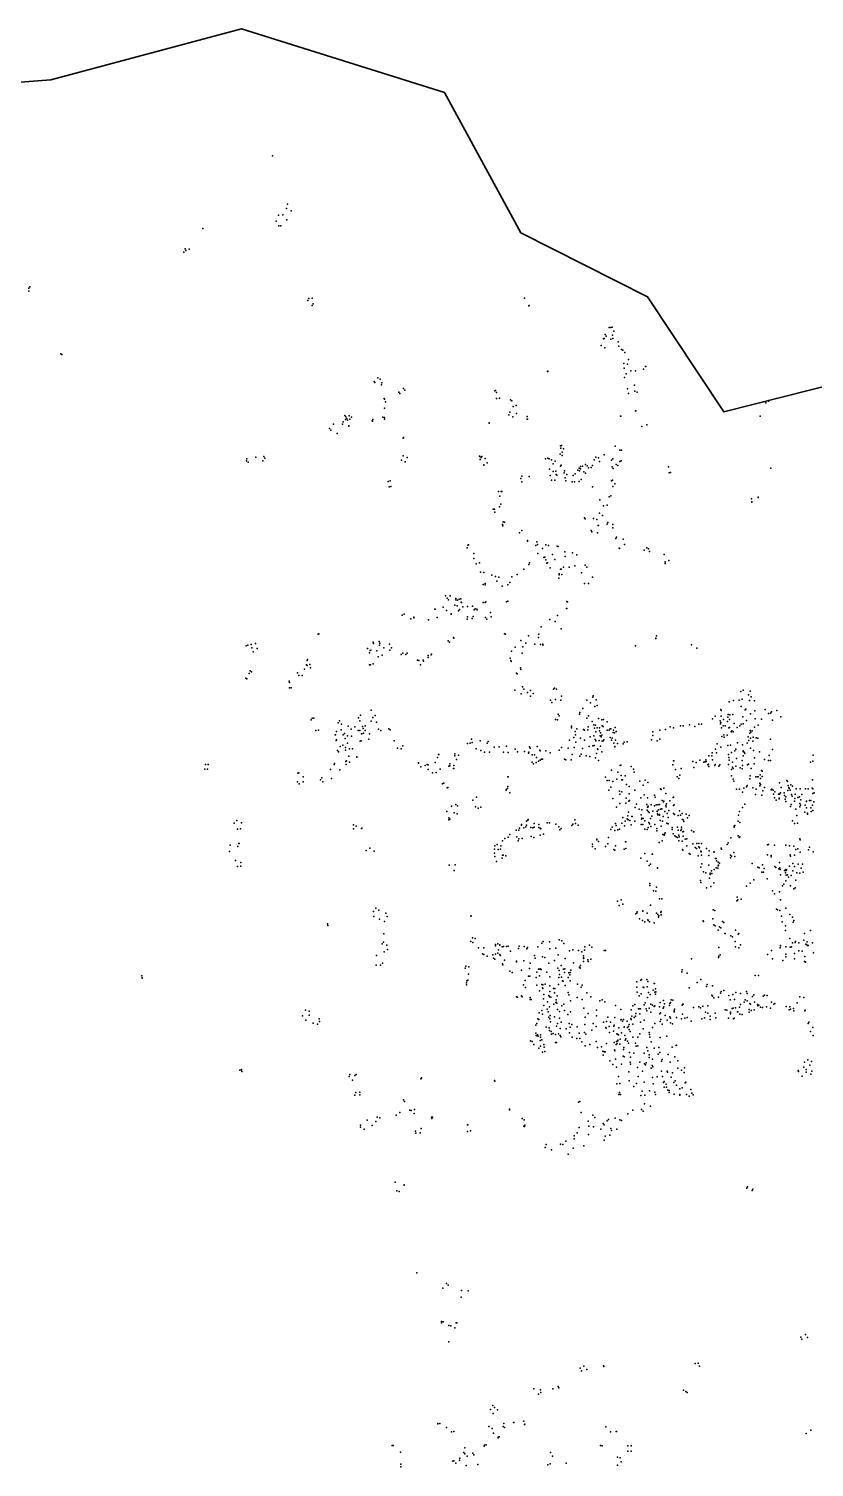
# Model space of a CAD drawing. Header units: millimetres. Extents: x -60275265 to 22802890, y -38578442 to 24337084.
# Drawn here: x 2039122 to 9885122, y 9978696 to 24337084 of the extents above; entities that cross this region are included whole.
import ezdxf

# ---------------------------------------------------------------- set-up
doc = ezdxf.new("R2010")
doc.units = ezdxf.units.MM
doc.header["$MEASUREMENT"] = 0
doc.layers.add('Outline', color=7, linetype='Continuous', true_color=0x000000)
doc.layers.add('particles', color=7, linetype='Continuous', true_color=0x000000)

msp = doc.modelspace()

# ---------------------------------------------------------------- linework, layer by layer
at = {"layer": 'Outline', "color": 3, "lineweight": 35, "true_color": 0x00ff00}
msp.add_lwpolyline([(612748, 23700101), (2261319, 23827441), (4163298, 24337084), (6191983, 23700101), (6952806, 22298647), (8220845, 21661442), (8981724, 20514820), (11010412, 21024520), (12405159, 19877851), (13419624, 18986025), (15194898, 18094026), (16462717, 16947413), (17096937, 15291091), (16969997, 14144198), (16969997, 12997517), (17730817, 12360371), (17730817, 10959081), (17730817, 9939740)], dxfattribs=at)
at = {"layer": 'particles', "color": 93, "true_color": 0x67d435}
for p in [(4474622, 23069696), (4622622, 22587696), (4509622, 22417696), (4534622, 22477696), (4575622, 22478696), (4612622, 22541696), (4616622, 22428696), (4660622, 22520696), (4660622, 22520696), (3778622, 22344696), (3778622, 22343696), (3778622, 22343696), (4537622, 22370696), (4556622, 22368696), (3601622, 22139696), (3606622, 22124696), (3640622, 22136696), (3589622, 22108696), (2040622, 21748696), (2041622, 21717696), (2048622, 21762696), (4826622, 21624696), (4837622, 21645696), (4869622, 21575696), (4870622, 21648696), (4881622, 21590696), (6989622, 21648696), (6990622, 21648696), (7035622, 21572696), (7037622, 21575696), (7796622, 21285696), (7806622, 21267696), (7835622, 21353696), (7852622, 21356696), (7865622, 21358696), (7868622, 21278696), (7883622, 21319696), (7757622, 21176696), (7781622, 21243696), (7786622, 21245696), (7794622, 21153696), (7854622, 21237696), (7873622, 21245696), (7926622, 21210696), (7932622, 21168696), (7960622, 21136696), (7973622, 21128696), (2358622, 21091696), (2358622, 21091696), (2370622, 21086696), (7982622, 20994696), (7991622, 21104696), (8018622, 20987696), (8028622, 21035696), (8200622, 20964696), (8203622, 20964696), (5525622, 20851696), (5550622, 20838696), (7220622, 20914696), (7223622, 20917696), (7223622, 20916696), (7986622, 20950696), (7989622, 20854696), (8007622, 20893696), (8052622, 20921696), (8099622, 20921696), (8179622, 20938696), (5489622, 20814696), (5497622, 20806696), (5561622, 20782696), (5564622, 20802696), (5735622, 20708696), (5745622, 20695696), (5783622, 20745696), (5795622, 20729696), (6694622, 20723696), (6699622, 20726696), (6711622, 20706696), (8019622, 20742696), (8029622, 20697696), (8088622, 20780696), (8091622, 20719696), (8117622, 20710696), (5589622, 20647696), (5591622, 20550696), (5593622, 20638696), (5601622, 20612696), (6709622, 20647696), (6741622, 20649696), (6850622, 20631696), (6863622, 20623696), (6876622, 20565696), (6906622, 20576696), (9402622, 20603696), (9427622, 20620696), (5171622, 20391696), (5178622, 20412696), (5196622, 20477696), (5201622, 20437696), (5207622, 20464696), (5216622, 20446696), (5222622, 20430696), (5239622, 20472696), (5245622, 20439696), (5262622, 20459696), (5470622, 20423696), (5473622, 20420696), (5476622, 20436696), (5574622, 20460696), (5591622, 20455696), (5593622, 20441696), (6636622, 20403696), (6636622, 20403696), (6637622, 20401696), (6834622, 20484696), (6843622, 20508696), (6873622, 20463696), (6912622, 20497696), (7018622, 20467696), (7018622, 20438696), (7019622, 20438696), (7949622, 20471696), (7951622, 20470696), (8098622, 20522696), (8103622, 20524696), (9343622, 20468696), (5044622, 20348696), (5055622, 20331696), (5084622, 20388696), (5119622, 20298696), (5120622, 20298696), (5236622, 20371696), (5237622, 20373696), (5779622, 20251696), (5779622, 20250696), (5781622, 20257696), (8163622, 20367696), (8213622, 20383696), (7351622, 20175696), (7353622, 20150696), (7359622, 20177696), (7367622, 20110696), (7381622, 20142696), (7897622, 20171696), (7941622, 20130696), (7959622, 20129696), (4214622, 20025696), (4218622, 20042696), (4231622, 20009696), (4306622, 20061696), (4376622, 20024696), (4386622, 20066696), (4395622, 20049696), (5763622, 20031696), (5780622, 20074696), (5800622, 20015696), (5817622, 20058696), (6541622, 20071696), (6544622, 20066696), (6546622, 20036696), (6559622, 20056696), (6564622, 20067696), (6583622, 19983696), (6584622, 19982696), (6596622, 20047696), (6619622, 20004696), (7200622, 20044696), (7222622, 20049696), (7237622, 20044696), (7259622, 20035696), (7278622, 19994696), (7296622, 20020696), (7346622, 20089696), (7349622, 19969696), (7356622, 19980696), (7366622, 20078696), (7549622, 19967696), (7568622, 19970696), (7600622, 19988696), (7617622, 19975696), (7671622, 19978696), (7685622, 20033696), (7702622, 20059696), (7728622, 20054696), (7739622, 20018696), (7786622, 20083696), (7860622, 20029696), (7866622, 19963696), (7872622, 20042696), (7906622, 19986696), (7921622, 19977696), (7943622, 20016696), (7955622, 20025696), (8428622, 19964696), (8430622, 19965696), (5627622, 19817696), (5647622, 19823696), (6955622, 19848696), (6963622, 19815696), (6964622, 19871696), (7036622, 19866696), (7036622, 19866696), (7239622, 19941696), (7247622, 19878696), (7259622, 19831696), (7275622, 19916696), (7293622, 19830696), (7304622, 19922696), (7306622, 19887696), (7313622, 19880696), (7385622, 19904696), (7389622, 19924696), (7395622, 19855696), (7402622, 19824696), (7412622, 19886696), (7467622, 19815696), (7475622, 19876696), (7489622, 19814696), (7497622, 19893696), (7522622, 19929696), (7537622, 19949696), (7538622, 19817696), (7541622, 19923696), (7549622, 19945696), (7555622, 19836696), (7583622, 19914696), (7599622, 19899696), (7628622, 19953696), (7656622, 19957696), (7860622, 19823696), (7868622, 19829696), (7876622, 19948696), (8435622, 19904696), (8447622, 19908696), (9451622, 19951696), (5637622, 19763696), (5656622, 19768696), (6732622, 19719696), (6744622, 19671696), (6758622, 19719696), (6764622, 19718696), (7670622, 19764696), (7851622, 19673696), (7872622, 19767696), (7893622, 19794696), (6679622, 19542696), (6691622, 19542696), (6741622, 19566696), (6754622, 19592696), (7744622, 19633696), (7778622, 19574696), (7817622, 19580696), (7835622, 19663696), (9258622, 19645696), (9261622, 19612696), (9262622, 19615696), (9324622, 19656696), (9325622, 19661696), (6694622, 19510696), (6772622, 19388696), (6776622, 19414696), (6791622, 19411696), (7590622, 19455696), (7597622, 19445696), (7680622, 19448696), (7712622, 19437696), (7741622, 19501696), (7769622, 19479696), (7815622, 19391696), (7824622, 19407696), (7871622, 19387696), (6775622, 19374696), (6940622, 19306696), (6942622, 19305696), (6963622, 19329696), (7656622, 19329696), (7663622, 19314696), (7718622, 19306696), (7727622, 19378696), (7728622, 19377696), (7871622, 19355696), (7902622, 19250696), (7908622, 19263696), (7975622, 19241696), (6417622, 19154696), (6424622, 19183696), (6430622, 19185696), (6484622, 19098696), (7019622, 19222696), (7020622, 19227696), (7104622, 19177696), (7114622, 19214696), (7121622, 19189696), (7122622, 19097696), (7171622, 19150696), (7204622, 19184696), (7231622, 19180696), (7317622, 19173696), (7326622, 19169696), (7393622, 19114696), (7471622, 19104696), (7936622, 19151696), (7938622, 19150696), (7988622, 19187696), (8187622, 19131696), (8213622, 19156696), (8228622, 19146696), (8238622, 19117696), (6485622, 19050696), (6506622, 18997696), (6542622, 19006696), (7034622, 18990696), (7041622, 19006696), (7182622, 19059696), (7192622, 19063696), (7202622, 19036696), (7213622, 19003696), (7220622, 19006696), (7246622, 18954696), (7271622, 19090696), (7294622, 19038696), (7381622, 18963696), (7395622, 19068696), (7437622, 18961696), (7493622, 18974696), (7512622, 19087696), (7595622, 18981696), (7612622, 18962696), (8384622, 19088696), (8385622, 19088696), (8394622, 19015696), (8394622, 18999696), (8432622, 19030696), (6551622, 18911696), (6584622, 18909696), (6664622, 18884696), (6702622, 18870696), (6713622, 18821696), (6734622, 18861696), (6865622, 18865696), (6916622, 18889696), (6983622, 18941696), (7333622, 18854696), (7336622, 18896696), (7338622, 18887696), (7351622, 18942696), (7355622, 18942696), (7362622, 18888696), (7559622, 18907696), (7669622, 18861696), (6200622, 18677696), (6248622, 18675696), (6578622, 18790696), (6596622, 18800696), (6598622, 18785696), (6768622, 18774696), (6824622, 18786696), (6844622, 18808696), (7590622, 18800696), (7629622, 18799696), (6096622, 18542696), (6098622, 18543696), (6177622, 18564696), (6210622, 18531696), (6219622, 18654696), (6232622, 18636696), (6296622, 18583696), (6304622, 18648696), (6304622, 18636696), (6318622, 18576696), (6320622, 18634696), (6331622, 18525696), (6337622, 18644696), (6340622, 18540696), (6355622, 18647696), (6357622, 18613696), (6360622, 18610696), (6373622, 18566696), (6421622, 18570696), (6471622, 18572696), (6486622, 18537696), (6498622, 18547696), (6514622, 18543696), (6516622, 18535696), (6578622, 18608696), (6599622, 18611696), (6604622, 18616696), (6811622, 18616696), (6812622, 18615696), (6823622, 18622696), (7411622, 18550696), (7412622, 18618696), (7413622, 18550696), (7420622, 18616696), (5769622, 18483696), (5770622, 18484696), (5787622, 18493696), (5856622, 18447696), (5884622, 18462696), (5886622, 18455696), (6030622, 18436696), (6119622, 18459696), (6257622, 18494696), (6259622, 18495696), (6418622, 18442696), (6422622, 18467696), (6467622, 18449696), (6478622, 18470696), (6600622, 18461696), (6613622, 18443696), (6650622, 18511696), (6658622, 18467696), (7243622, 18439696), (7298622, 18419696), (7321622, 18480696), (4928622, 18292696), (4928622, 18292696), (4935622, 18298696), (6280622, 18261696), (6285622, 18255696), (6789622, 18298696), (6790622, 18297696), (6801622, 18295696), (7029622, 18276696), (7131622, 18261696), (7132622, 18293696), (7158622, 18367696), (7356622, 18346696), (8303622, 18252696), (8303622, 18251696), (8308622, 18276696), (4209622, 18176696), (4227622, 18182696), (4260622, 18191696), (4266622, 18156696), (4281622, 18117696), (4302622, 18201696), (4320622, 18152696), (5423622, 18150696), (5442622, 18106696), (5449622, 18131696), (5454622, 18134696), (5479622, 18212696), (5481622, 18200696), (5515622, 18126696), (5539622, 18220696), (5543622, 18184696), (5546622, 18202696), (5584622, 18156696), (5641622, 18194696), (5645622, 18133696), (5661622, 18156696), (5759622, 18092696), (5774622, 18104696), (5806622, 18091696), (5818622, 18104696), (6063622, 18095696), (6227622, 18226696), (6241622, 18215696), (6859622, 18125696), (6898622, 18163696), (6954622, 18229696), (6966622, 18104696), (6973622, 18166696), (7004622, 18203696), (7095622, 18194696), (7151622, 18191696), (7175622, 18193696), (7175622, 18185696), (8098622, 18177696), (8659622, 18188696), (8659622, 18186696), (8713622, 18154696), (8713622, 18154696), (4813622, 17989696), (4818622, 17980696), (4820622, 18032696), (4823622, 18040696), (4846622, 17992696), (4854622, 17956696), (5442622, 17989696), (5451622, 17988696), (5478622, 17997696), (5530622, 18067696), (5569622, 18084696), (5920622, 18035696), (5934622, 18029696), (5950622, 17987696), (5979622, 18034696), (5981622, 18025696), (6029622, 18080696), (6029622, 18060696), (6058622, 18086696), (6847622, 18054696), (6855622, 18030696), (6856622, 18019696), (6949622, 17957696), (4208622, 17853696), (4217622, 17849696), (4240622, 17901696), (4249622, 17929696), (4264622, 17918696), (4640622, 17824696), (4644622, 17811696), (4723622, 17906696), (4736622, 17881696), (4771622, 17880696), (4794622, 17944696), (6910622, 17903696), (6916622, 17899696), (6955622, 17940696), (4642622, 17759696), (4660622, 17759696), (6893622, 17736696), (6893622, 17735696), (6956622, 17698696), (6971622, 17768696), (6985622, 17744696), (7020622, 17710696), (7049622, 17673696), (7050622, 17730696), (7076622, 17701696), (7281622, 17745696), (7290622, 17756696), (7311622, 17743696), (7360622, 17675696), (7672622, 17665696), (7677622, 17677696), (9152622, 17722696), (9173622, 17735696), (9228622, 17689696), (9244622, 17724696), (9256622, 17669696), (5460622, 17534696), (7251622, 17633696), (7265622, 17611696), (7299622, 17641696), (7353622, 17635696), (7572622, 17550696), (7612622, 17635696), (7651622, 17608696), (7693622, 17571696), (7705622, 17637696), (7716622, 17581696), (8953622, 17541696), (8954622, 17530696), (9034622, 17619696), (9077622, 17630696), (9135622, 17634696), (9155622, 17571696), (9164622, 17645696), (9193622, 17538696), (9201622, 17545696), (9238622, 17630696), (9288622, 17628696), (9291622, 17529696), (9394622, 17542696), (9457622, 17517696), (9511622, 17530696), (4861622, 17440696), (4870622, 17455696), (4886622, 17455696), (5130622, 17410696), (5141622, 17428696), (5162622, 17396696), (5229622, 17375696), (5332622, 17457696), (5344622, 17430696), (5352622, 17485696), (5399622, 17379696), (5460622, 17424696), (5477622, 17460696), (5500622, 17480696), (5512622, 17416696), (7299622, 17443696), (7319622, 17438696), (7327622, 17496696), (7337622, 17478696), (7459622, 17374696), (7541622, 17495696), (7543622, 17513696), (7612622, 17455696), (7630622, 17478696), (7667622, 17423696), (7684622, 17390696), (7701622, 17384696), (7728622, 17453696), (7762622, 17437696), (7765622, 17377696), (7776622, 17373696), (7781622, 17442696), (7817622, 17419696), (8550622, 17380696), (8575622, 17378696), (8638622, 17387696), (8730622, 17395696), (8758622, 17394696), (8869622, 17447696), (8896622, 17474696), (8945622, 17429696), (8948622, 17398696), (8953622, 17411696), (8956622, 17475696), (8976622, 17377696), (8979622, 17442696), (8995622, 17378696), (9017622, 17421696), (9021622, 17464696), (9025622, 17491696), (9038622, 17443696), (9041622, 17489696), (9070622, 17493696), (9084622, 17402696), (9140622, 17379696), (9156622, 17395696), (9172622, 17469696), (9173622, 17398696), (9208622, 17432696), (9249622, 17497696), (9295622, 17448696), (9324622, 17384696), (9359622, 17444696), (9428622, 17500696), (9448622, 17504696), (9467622, 17434696), (9552622, 17469696), (9552622, 17469696), (4906622, 17332696), (4934622, 17334696), (4934622, 17334696), (5099622, 17287696), (5101622, 17289696), (5110622, 17232696), (5112622, 17238696), (5113622, 17322696), (5159622, 17338696), (5180622, 17290696), (5193622, 17301696), (5199622, 17252696), (5221622, 17278696), (5258622, 17345696), (5262622, 17276696), (5297622, 17368696), (5330622, 17331696), (5346622, 17333696), (5361622, 17300696), (5367622, 17297696), (5373622, 17372696), (5378622, 17351696), (5383622, 17305696), (5398622, 17331696), (5436622, 17244696), (5441622, 17298696), (5531622, 17345696), (5556622, 17332696), (5635622, 17350696), (5648622, 17340696), (6460622, 17247696), (7439622, 17235696), (7459622, 17360696), (7484622, 17262696), (7497622, 17323696), (7501622, 17287696), (7512622, 17348696), (7549622, 17256696), (7580622, 17342696), (7589622, 17336696), (7589622, 17236696), (7624622, 17340696), (7627622, 17370696), (7647622, 17268696), (7684622, 17280696), (7690622, 17356696), (7696622, 17243696), (7703622, 17320696), (7717622, 17357696), (7735622, 17231696), (7739622, 17359696), (7741622, 17330696), (7745622, 17280696), (7749622, 17309696), (7756622, 17267696), (7764622, 17286696), (7783622, 17240696), (7817622, 17335696), (7836622, 17336696), (7845622, 17263696), (7847622, 17349696), (7852622, 17350696), (7858622, 17235696), (7865622, 17254696), (7875622, 17312696), (7878622, 17335696), (7878622, 17335696), (7889622, 17309696), (7895622, 17361696), (7900622, 17235696), (7906622, 17322696), (8259622, 17240696), (8271622, 17282696), (8273622, 17317696), (8341622, 17336696), (8341622, 17247696), (8399622, 17343696), (8444622, 17369696), (8479622, 17357696), (8692622, 17371696), (8958622, 17360696), (8961622, 17272696), (8980622, 17287696), (8984622, 17266696), (9016622, 17285696), (9030622, 17357696), (9039622, 17362696), (9054622, 17320696), (9061622, 17327696), (9075622, 17320696), (9115622, 17363696), (9224622, 17269696), (9230622, 17232696), (9241622, 17305696), (9243622, 17333696), (9249622, 17257696), (9251622, 17315696), (9264622, 17329696), (9275622, 17264696), (9289622, 17366696), (9304622, 17260696), (9320622, 17256696), (9446622, 17246696), (5123622, 17131696), (5132622, 17120696), (5148622, 17173696), (5175622, 17186696), (5201622, 17161696), (5203622, 17134696), (5222622, 17204696), (5242622, 17150696), (5271622, 17150696), (5350622, 17226696), (5360622, 17229696), (5688622, 17229696), (5723622, 17155696), (5757622, 17150696), (5776622, 17179696), (6131622, 17092696), (6135622, 17092696), (6293622, 17098696), (6422622, 17201696), (6449622, 17207696), (6466622, 17211696), (6507622, 17149696), (6549622, 17228696), (6553622, 17133696), (6592622, 17115696), (6618622, 17206696), (6628622, 17222696), (6641622, 17116696), (6686622, 17167696), (6736622, 17168696), (6781622, 17116696), (6809622, 17175696), (6828622, 17112696), (6897622, 17146696), (6920622, 17118696), (6989622, 17123696), (7030622, 17104696), (7034622, 17114696), (7040622, 17168696), (7046622, 17154696), (7066622, 17090696), (7089622, 17090696), (7116622, 17171696), (7145622, 17136696), (7148622, 17130696), (7204622, 17130696), (7246622, 17109696), (7335622, 17135696), (7361622, 17163696), (7425622, 17156696), (7467622, 17091696), (7485622, 17162696), (7503622, 17215696), (7557622, 17096696), (7571622, 17153696), (7636622, 17172696), (7674622, 17178696), (7686622, 17181696), (7702622, 17228696), (7708622, 17101696), (7721622, 17150696), (7724622, 17141696), (7751622, 17174696), (7762622, 17118696), (7762622, 17118696), (7765622, 17227696), (7777622, 17229696), (7884622, 17207696), (7892622, 17172696), (7892622, 17168696), (7918622, 17202696), (7977622, 17199696), (7985622, 17215696), (8017622, 17220696), (8316622, 17228696), (8866622, 17108696), (8898622, 17147696), (8908622, 17108696), (8915622, 17198696), (8950622, 17166696), (9021622, 17183696), (9029622, 17091696), (9047622, 17187696), (9059622, 17113696), (9092622, 17129696), (9100622, 17146696), (9117622, 17208696), (9168622, 17190696), (9174622, 17129696), (9174622, 17122696), (9185622, 17117696), (9191622, 17103696), (9214622, 17204696), (9248622, 17157696), (9272622, 17225696), (9277622, 17133696), (9336622, 17119696), (9469622, 17143696), (9873622, 17086696), (3797622, 16945696), (3804622, 16993696), (3825622, 16946696), (3832622, 16994696), (5054622, 16944696), (5089622, 16994696), (5094622, 17002696), (5205622, 17024696), (5210622, 16992696), (5211622, 17030696), (5236622, 17077696), (5243622, 17017696), (5316622, 17069696), (5316622, 17067696), (5932622, 17007696), (5933622, 17008696), (5955622, 16969696), (5998622, 16982696), (6018622, 16994696), (6027622, 16944696), (6028622, 16990696), (6097622, 17014696), (6120622, 17062696), (6149622, 16947696), (6235622, 16975696), (6244622, 16980696), (6245622, 16998696), (6280622, 16951696), (6283622, 16981696), (6283622, 16953696), (6296622, 17079696), (6311622, 17044696), (6330622, 17085696), (7066622, 17017696), (7080622, 16999696), (7106622, 17014696), (7111622, 17064696), (7129622, 17026696), (7146622, 17036696), (7161622, 17047696), (7170622, 17047696), (7389622, 17046696), (7402622, 17038696), (7457622, 17038696), (7543622, 17076696), (7607622, 17079696), (7644622, 17072696), (7701622, 17059696), (7731622, 17034696), (7945622, 16983696), (7954622, 16986696), (8055622, 16972696), (8080622, 16947696), (8471622, 16989696), (8477622, 17030696), (8482622, 17028696), (8556622, 16953696), (8671622, 17021696), (8682622, 16962696), (8706622, 17012696), (8743622, 17037696), (8781622, 17017696), (8793622, 17019696), (8801622, 17040696), (8804622, 17023696), (8822622, 16988696), (8824622, 16991696), (8829622, 16995696), (8830622, 17080696), (8830622, 16974696), (8863622, 17080696), (8869622, 17039696), (8892622, 16982696), (8895622, 16991696), (8930622, 16975696), (8941622, 16990696), (9027622, 16994696), (9031622, 17064696), (9034622, 17036696), (9069622, 17015696), (9069622, 16966696), (9073622, 16954696), (9101622, 16975696), (9107622, 17051696), (9146622, 16959696), (9164622, 16949696), (9166622, 17034696), (9169622, 16981696), (9174622, 17080696), (9219622, 16988696), (9227622, 16996696), (9256622, 16952696), (9283622, 16998696), (9288622, 17060696), (9389622, 17042696), (9429622, 17031696), (9433622, 17082696), (9447622, 17033696), (9846622, 17016696), (9869622, 17026696), (4724622, 16819696), (4727622, 16906696), (4736622, 16908696), (4741622, 16800696), (4779622, 16871696), (4779622, 16820696), (4954622, 16839696), (4966622, 16860696), (4976622, 16819696), (5062622, 16852696), (5064622, 16853696), (5145622, 16938696), (6073622, 16910696), (6107622, 16912696), (6183622, 16807696), (6825622, 16869696), (6826622, 16868696), (6827622, 16868696), (7801622, 16867696), (7817622, 16833696), (7836622, 16834696), (7860622, 16936696), (7871622, 16822696), (7914622, 16846696), (7923622, 16917696), (7956622, 16883696), (7963622, 16841696), (7970622, 16838696), (7997622, 16880696), (8087622, 16917696), (8142622, 16825696), (8197622, 16837696), (8223622, 16812696), (8499622, 16942696), (8515622, 16871696), (8533622, 16852696), (8541622, 16885696), (9058622, 16880696), (9059622, 16942696), (9076622, 16846696), (9082622, 16826696), (9241622, 16850696), (9243622, 16880696), (9300622, 16869696), (9319622, 16870696), (9323622, 16871696), (9340622, 16806696), (9344622, 16888696), (9348622, 16852696), (9356622, 16933696), (9363622, 16926696), (9363622, 16874696), (9536622, 16808696), (9611622, 16832696), (9617622, 16824696), (9868622, 16839696), (6171622, 16798696), (6219622, 16759696), (6224622, 16764696), (6512622, 16666696), (6807622, 16736696), (6808622, 16744696), (6819622, 16754696), (6823622, 16772696), (6844622, 16711696), (7832622, 16735696), (7854622, 16767696), (7938622, 16727696), (7942622, 16698696), (7963622, 16719696), (8005622, 16657696), (8009622, 16794696), (8036622, 16701696), (8037622, 16772696), (8094622, 16735696), (8152622, 16661696), (8174622, 16786696), (8185622, 16690696), (8220622, 16659696), (8289622, 16688696), (8295622, 16667696), (8349622, 16749696), (8355622, 16743696), (8383622, 16755696), (8401622, 16703696), (8474622, 16664696), (8476622, 16662696), (8480622, 16667696), (9107622, 16747696), (9139622, 16745696), (9168622, 16717696), (9180622, 16757696), (9208622, 16769696), (9214622, 16782696), (9271622, 16759696), (9298622, 16692696), (9305622, 16747696), (9341622, 16780696), (9348622, 16792696), (9362622, 16688696), (9370622, 16730696), (9387622, 16763696), (9455622, 16739696), (9460622, 16745696), (9473622, 16737696), (9476622, 16697696), (9488622, 16660696), (9490622, 16719696), (9526622, 16696696), (9535622, 16657696), (9536622, 16697696), (9543622, 16708696), (9546622, 16710696), (9553622, 16763696), (9584622, 16710696), (9586622, 16682696), (9599622, 16669696), (9620622, 16734696), (9623622, 16782696), (9630622, 16763696), (9635622, 16753696), (9645622, 16736696), (9650622, 16789696), (9656622, 16692696), (9665622, 16677696), (9666622, 16776696), (9693622, 16696696), (9705622, 16748696), (9719622, 16663696), (9738622, 16670696), (9744622, 16748696), (9762622, 16692696), (9798622, 16750696), (9825622, 16749696), (9864622, 16756696), (9870622, 16751696), (9871622, 16702696), (9884622, 16711696), (6213622, 16525696), (6262622, 16575696), (6306622, 16593696), (6320622, 16579696), (6473622, 16638696), (6502622, 16571696), (6528622, 16555696), (6555622, 16566696), (7874622, 16653696), (7909622, 16567696), (7941622, 16602696), (8003622, 16605696), (8029622, 16516696), (8031622, 16625696), (8040622, 16633696), (8097622, 16564696), (8110622, 16597696), (8136622, 16547696), (8163622, 16539696), (8212622, 16593696), (8217622, 16537696), (8218622, 16565696), (8221622, 16567696), (8225622, 16522696), (8226622, 16577696), (8236622, 16513696), (8254622, 16589696), (8273622, 16528696), (8290622, 16581696), (8306622, 16590696), (8316622, 16528696), (8316622, 16525696), (8321622, 16590696), (8329622, 16541696), (8338622, 16593696), (8349622, 16548696), (8363622, 16549696), (8365622, 16632696), (8378622, 16621696), (8381622, 16628696), (8393622, 16522696), (8401622, 16584696), (8407622, 16571696), (8408622, 16600696), (8431622, 16532696), (8441622, 16629696), (8479622, 16583696), (8486622, 16590696), (8539622, 16529696), (9138622, 16525696), (9169622, 16563696), (9192622, 16595696), (9504622, 16636696), (9535622, 16650696), (9594622, 16645696), (9599622, 16624696), (9646622, 16574696), (9655622, 16592696), (9686622, 16628696), (9692622, 16653696), (9699622, 16545696), (9739622, 16571696), (9741622, 16602696), (9747622, 16587696), (9749622, 16640696), (9792622, 16517696), (9794622, 16588696), (9806622, 16624696), (9808622, 16625696), (9808622, 16560696), (9838622, 16632696), (9850622, 16560696), (9851622, 16633696), (9855622, 16523696), (9866622, 16585696), (9872622, 16533696), (9882622, 16621696), (4089622, 16407696), (4116622, 16432696), (4165622, 16410696), (5281622, 16390696), (5310622, 16376696), (6233622, 16460696), (6233622, 16441696), (6244622, 16448696), (6287622, 16511696), (6317622, 16499696), (6959622, 16386696), (6962622, 16393696), (7003622, 16371696), (7011622, 16426696), (7011622, 16388696), (7023622, 16438696), (7027622, 16442696), (7086622, 16404696), (7135622, 16392696), (7216622, 16409696), (7241622, 16409696), (7304622, 16397696), (7332622, 16369696), (7464622, 16382696), (7473622, 16397696), (7492622, 16439696), (7500622, 16403696), (7528622, 16388696), (7900622, 16405696), (7906622, 16385696), (7961622, 16407696), (7974622, 16464696), (7989622, 16379696), (7995622, 16426696), (8016622, 16450696), (8024622, 16481696), (8027622, 16440696), (8044622, 16435696), (8055622, 16389696), (8062622, 16475696), (8062622, 16472696), (8065622, 16474696), (8092622, 16428696), (8156622, 16395696), (8157622, 16491696), (8160622, 16447696), (8162622, 16458696), (8171622, 16393696), (8175622, 16453696), (8191622, 16430696), (8233622, 16412696), (8240622, 16399696), (8250622, 16454696), (8253622, 16372696), (8263622, 16478696), (8292622, 16394696), (8319622, 16500696), (8321622, 16489696), (8339622, 16495696), (8339622, 16486696), (8347622, 16434696), (8357622, 16378696), (8370622, 16427696), (8377622, 16475696), (8411622, 16407696), (8417622, 16503696), (8425622, 16462696), (8426622, 16401696), (8480622, 16505696), (8489622, 16492696), (8524622, 16482696), (8550622, 16486696), (8564622, 16505696), (8568622, 16443696), (8574622, 16441696), (8582622, 16425696), (8604622, 16496696), (8619622, 16459696), (8634622, 16484696), (9085622, 16377696), (9091622, 16385696), (9126622, 16428696), (9127622, 16487696), (9141622, 16415696), (9668622, 16429696), (9688622, 16403696), (9710622, 16482696), (9716622, 16408696), (9816622, 16508696), (9818622, 16496696), (4122622, 16346696), (4152622, 16351696), (5281622, 16351696), (5363622, 16354696), (5364622, 16356696), (6769622, 16230696), (6793622, 16253696), (6826622, 16268696), (6843622, 16295696), (6907622, 16338696), (6915622, 16269696), (6926622, 16229696), (6933622, 16250696), (6934622, 16338696), (6939622, 16356696), (6966622, 16255696), (6984622, 16360696), (7053622, 16362696), (7057622, 16273696), (7073622, 16359696), (7082622, 16265696), (7087622, 16366696), (7134622, 16362696), (7147622, 16287696), (7148622, 16356696), (7152622, 16350696), (7179622, 16297696), (7342622, 16340696), (7358622, 16355696), (7712622, 16242696), (7714622, 16248696), (7714622, 16247696), (7729622, 16225696), (7829622, 16265696), (7854622, 16344696), (7867622, 16367696), (7892622, 16335696), (7892622, 16334696), (7922622, 16342696), (7940622, 16347696), (8192622, 16347696), (8216622, 16343696), (8224622, 16364696), (8312622, 16352696), (8313622, 16332696), (8364622, 16232696), (8371622, 16295696), (8386622, 16286696), (8390622, 16296696), (8397622, 16309696), (8464622, 16344696), (8465622, 16364696), (8475622, 16300696), (8492622, 16282696), (8505622, 16271696), (8517622, 16366696), (8517622, 16263696), (8525622, 16338696), (8531622, 16230696), (8532622, 16287696), (8534622, 16272696), (8553622, 16335696), (8557622, 16366696), (8559622, 16347696), (8565622, 16226696), (8572622, 16320696), (8575622, 16277696), (8577622, 16325696), (8595622, 16247696), (8612622, 16249696), (8659622, 16334696), (8677622, 16322696), (8681622, 16319696), (9050622, 16262696), (9084622, 16367696), (9125622, 16279696), (9134622, 16263696), (9140622, 16269696), (9740622, 16251696), (9745622, 16240696), (4044622, 16125696), (4044622, 16125696), (4049622, 16187696), (4127622, 16174696), (4138622, 16205696), (4139622, 16205696), (5409622, 16135696), (5444622, 16156696), (5490622, 16127696), (5490622, 16127696), (6689622, 16148696), (6692622, 16109696), (6693622, 16181696), (6717622, 16194696), (6727622, 16145696), (6749622, 16146696), (6753622, 16181696), (6770622, 16087696), (6777622, 16088696), (6805622, 16082696), (7668622, 16173696), (7669622, 16198696), (7697622, 16152696), (7798622, 16175696), (7822622, 16201696), (7881622, 16143696), (7894622, 16136696), (7900622, 16182696), (7987622, 16147696), (7999622, 16220696), (8001622, 16220696), (8004622, 16155696), (8192622, 16103696), (8267622, 16096696), (8269622, 16099696), (8336622, 16214696), (8569622, 16143696), (8573622, 16138696), (8613622, 16181696), (8636622, 16103696), (8646622, 16098696), (8672622, 16202696), (8696622, 16164696), (8709622, 16153696), (8711622, 16205696), (8730622, 16205696), (8730622, 16169696), (8739622, 16160696), (8752622, 16126696), (8755622, 16121696), (8757622, 16205696), (8757622, 16088696), (8807622, 16155696), (8832622, 16085696), (8835622, 16132696), (8881622, 16120696), (8885622, 16117696), (8955622, 16158696), (8955622, 16158696), (8957622, 16147696), (9015622, 16193696), (9025622, 16209696), (9049622, 16089696), (9081622, 16114696), (9418622, 16091696), (9419622, 16191696), (9429622, 16195696), (9455622, 16085696), (9489622, 16188696), (9599622, 16188696), (9637622, 16179696), (9643622, 16091696), (9681622, 16177696), (9686622, 16089696), (9701622, 16144696), (9722622, 16150696), (9744622, 16116696), (9828622, 16142696), (9838622, 16168696), (9875622, 16120696), (4105622, 16034696), (4124622, 15975696), (4156622, 15979696), (4157622, 16015696), (6238622, 15987696), (6299622, 15990696), (6694622, 16073696), (6709622, 16025696), (6709622, 16024696), (6767622, 16057696), (8152622, 16057696), (8217622, 16029696), (8237622, 15984696), (8249622, 15997696), (8320622, 15960696), (8320622, 15959696), (8726622, 16080696), (8753622, 15968696), (8760622, 16000696), (8830622, 15988696), (8885622, 15945696), (8886622, 15945696), (8897622, 16054696), (8904622, 16053696), (8904622, 15961696), (8908622, 16030696), (8921622, 15959696), (8926622, 16017696), (8926622, 15982696), (8928622, 15987696), (8938622, 16006696), (9047622, 16062696), (9058622, 16076696), (9092622, 16073696), (9266622, 16005696), (9321622, 15969696), (9334622, 15961696), (9368622, 15991696), (9385622, 15955696), (9453622, 16071696), (9490622, 15975696), (9502622, 15966696), (9530622, 15950696), (9537622, 16014696), (9541622, 15962696), (9545622, 15946696), (9601622, 15946696), (9606622, 15942696), (9636622, 15978696), (9646622, 16076696), (9672622, 16004696), (9686622, 15975696), (9723622, 15999696), (9753622, 15958696), (9767622, 15997696), (6287622, 15933696), (8242622, 15804696), (8749622, 15836696), (8753622, 15814696), (8779622, 15920696), (8800622, 15911696), (8839622, 15858696), (8844622, 15894696), (8846622, 15909696), (8858622, 15931696), (8863622, 15905696), (8880622, 15810696), (9244622, 15807696), (9282622, 15841696), (9360622, 15919696), (9378622, 15918696), (9414622, 15850696), (9549622, 15892696), (9580622, 15797696), (9587622, 15936696), (9595622, 15936696), (9597622, 15912696), (9600622, 15832696), (9603622, 15933696), (9603622, 15889696), (9616622, 15891696), (9626622, 15868696), (9653622, 15884696), (9669622, 15932696), (9701622, 15839696), (9711622, 15911696), (9742622, 15907696), (9773622, 15919696), (8241622, 15784696), (8280622, 15730696), (8302622, 15727696), (8310622, 15768696), (8339622, 15651696), (8362622, 15652696), (8362622, 15652696), (8807622, 15763696), (8853622, 15775696), (9114622, 15667696), (9209622, 15779696), (9467622, 15731696), (9488622, 15702696), (9537622, 15723696), (9566622, 15781696), (9647622, 15780696), (9682622, 15753696), (9695622, 15760696), (5481622, 15525696), (5506622, 15557696), (5535622, 15540696), (5605622, 15507696), (7919622, 15627696), (7936622, 15584696), (7957622, 15642696), (7973622, 15599696), (8114622, 15510696), (8117622, 15522696), (8171622, 15530696), (8172622, 15532696), (8217622, 15510696), (8249622, 15590696), (8309622, 15510696), (8353622, 15515696), (8354622, 15526696), (8875622, 15541696), (8876622, 15541696), (8892622, 15534696), (9110622, 15631696), (9122622, 15642696), (9153622, 15649696), (9508622, 15548696), (9519622, 15542696), (9542622, 15536696), (9546622, 15641696), (9599622, 15560696), (5023622, 15402696), (5026622, 15387696), (5026622, 15387696), (5486622, 15476696), (5542622, 15450696), (5591622, 15426696), (5620622, 15474696), (6453622, 15478696), (6455622, 15480696), (6458622, 15482696), (8104622, 15502696), (8138622, 15453696), (8168622, 15437696), (8193622, 15422696), (8222622, 15441696), (8227622, 15437696), (8239622, 15422696), (8287622, 15411696), (8322622, 15495696), (8330622, 15467696), (8333622, 15481696), (8354622, 15493696), (8775622, 15431696), (8778622, 15425696), (8872622, 15452696), (8882622, 15393696), (8896622, 15382696), (8939622, 15371696), (8953622, 15363696), (8969622, 15424696), (8982622, 15417696), (9558622, 15477696), (9563622, 15422696), (9596622, 15381696), (9639622, 15495696), (9666622, 15468696), (9673622, 15418696), (9682622, 15436696), (5584622, 15302696), (6455622, 15226696), (6472622, 15262696), (6496622, 15256696), (7178622, 15226696), (7240622, 15224696), (7338622, 15241696), (7363622, 15233696), (8925622, 15339696), (8991622, 15304696), (8996622, 15304696), (9052622, 15283696), (9067622, 15273696), (9093622, 15226696), (9097622, 15338696), (9126622, 15300696), (9132622, 15305696), (9598622, 15334696), (9640622, 15255696), (9698622, 15226696), (9782622, 15238696), (9786622, 15307696), (9815622, 15221696), (9846622, 15335696), (5511622, 15086696), (5570622, 15202696), (5581622, 15218696), (5590622, 15124696), (5614622, 15189696), (5622622, 15147696), (6473622, 15217696), (6531622, 15163696), (6571622, 15102696), (6584622, 15164696), (6585622, 15097696), (6619622, 15080696), (6673622, 15093696), (6701622, 15182696), (6701622, 15098696), (6702622, 15195696), (6724622, 15201696), (6725622, 15110696), (6729622, 15141696), (6743622, 15190696), (6744622, 15194696), (6744622, 15096696), (6746622, 15085696), (6768622, 15173696), (6779622, 15175696), (6812622, 15175696), (6827622, 15180696), (6852622, 15130696), (6930622, 15155696), (6936622, 15180696), (6987622, 15176696), (7013622, 15153696), (7021622, 15167696), (7090622, 15085696), (7124622, 15171696), (7162622, 15210696), (7242622, 15154696), (7302622, 15158696), (7326622, 15092696), (7384622, 15205696), (7441622, 15132696), (7472622, 15142696), (7529622, 15136696), (7563622, 15123696), (7580622, 15084696), (7590622, 15139696), (7593622, 15174696), (7641622, 15190696), (7663622, 15169696), (7785622, 15137696), (7785622, 15137696), (7799622, 15137696), (8930622, 15166696), (8930622, 15080696), (8944622, 15093696), (9098622, 15173696), (9132622, 15162696), (9148622, 15194696), (9418622, 15097696), (9457622, 15135696), (9544622, 15161696), (9548622, 15187696), (9549622, 15183696), (9599622, 15172696), (9602622, 15098696), (9645622, 15168696), (9656622, 15173696), (9666622, 15212696), (9686622, 15106696), (9693622, 15216696), (9730622, 15213696), (9731622, 15132696), (9764622, 15130696), (9792622, 15076696), (9800622, 15198696), (9807622, 15197696), (9818622, 15186696), (9825622, 15186696), (9868622, 15211696), (9877622, 15113696), (5509622, 14989696), (5551622, 14989696), (5573622, 15009696), (6398622, 14959696), (6405622, 14979696), (6435622, 14973696), (6681622, 15058696), (6695622, 15048696), (6771622, 15002696), (6774622, 14993696), (6792622, 15039696), (6909622, 15023696), (6910622, 15029696), (6960622, 14938696), (6982622, 15033696), (7039622, 14957696), (7048622, 15010696), (7097622, 15059696), (7130622, 14949696), (7146622, 14952696), (7148622, 14951696), (7157622, 14947696), (7169622, 15073696), (7194622, 15067696), (7235622, 15008696), (7290622, 15036696), (7322622, 14961696), (7337622, 14936696), (7357622, 14986696), (7379622, 14948696), (7394622, 14954696), (7397622, 15055696), (7454622, 14941696), (7481622, 15014696), (7540622, 14969696), (7542622, 14967696), (7545622, 14959696), (7551622, 14987696), (7578622, 15062696), (7579622, 15025696), (7580622, 15057696), (7582622, 15061696), (7624622, 15042696), (7627622, 15025696), (7652622, 15051696), (8565622, 14942696), (8658622, 15052696), (8928622, 15067696), (9466622, 15052696), (9571622, 15037696), (9602622, 15072696), (9687622, 15052696), (9787622, 15025696), (9797622, 15020696), (3168622, 14882696), (3171622, 14862696), (3171622, 14861696), (6411622, 14813696), (6412622, 14793696), (6414622, 14834696), (6423622, 14841696), (6430622, 14899696), (6844622, 14931696), (6867622, 14915696), (6981622, 14794696), (6996622, 14837696), (7031622, 14880696), (7045622, 14879696), (7106622, 14866696), (7113622, 14919696), (7115622, 14791696), (7140622, 14883696), (7165622, 14798696), (7172622, 14794696), (7198622, 14800696), (7214622, 14918696), (7244622, 14874696), (7329622, 14797696), (7334622, 14868696), (7340622, 14897696), (7360622, 14870696), (7369622, 14833696), (7378622, 14831696), (7391622, 14917696), (7427622, 14868696), (7434622, 14912696), (7444622, 14893696), (7446622, 14916696), (7446622, 14832696), (7519622, 14800696), (7565622, 14790696), (8113622, 14824696), (8152622, 14841696), (8159622, 14847696), (8213622, 14845696), (8222622, 14825696), (8286622, 14807696), (8288622, 14808696), (8561622, 14923696), (8614622, 14909696), (8715622, 14815696), (8751622, 14847696), (8816622, 14798696), (9295622, 14888696), (9328622, 14885696), (6911622, 14675696), (6920622, 14671696), (6961622, 14683696), (6968622, 14673696), (6999622, 14766696), (7046622, 14647696), (7048622, 14666696), (7056622, 14648696), (7139622, 14732696), (7169622, 14764696), (7175622, 14758696), (7179622, 14653696), (7182622, 14696696), (7234622, 14688696), (7240622, 14673696), (7242622, 14727696), (7243622, 14783696), (7255622, 14670696), (7279622, 14756696), (7290622, 14714696), (7292622, 14757696), (7316622, 14682696), (7398622, 14788696), (7425622, 14718696), (7432622, 14694696), (7518622, 14667696), (7558622, 14769696), (7567622, 14646696), (7614622, 14712696), (7652622, 14674696), (7767622, 14645696), (8112622, 14770696), (8115622, 14720696), (8136622, 14685696), (8154622, 14704696), (8174622, 14771696), (8182622, 14768696), (8214622, 14774696), (8220622, 14666696), (8230622, 14717696), (8247622, 14696696), (8276622, 14741696), (8292622, 14719696), (8298622, 14752696), (8298622, 14701696), (8301622, 14723696), (8635622, 14763696), (8807622, 14778696), (8863622, 14691696), (8867622, 14784696), (8868622, 14681696), (8882622, 14665696), (8929622, 14671696), (8947622, 14710696), (8955622, 14728696), (8981622, 14737696), (9030622, 14688696), (9044622, 14645696), (9072622, 14698696), (9088622, 14646696), (9101622, 14716696), (9149622, 14706696), (9209622, 14726696), (9214622, 14706696), (9268622, 14676696), (9280622, 14692696), (9374622, 14681696), (9389622, 14691696), (9415622, 14688696), (9742622, 14674696), (9781622, 14666696), (4803622, 14539696), (4838622, 14530696), (7137622, 14514696), (7165622, 14538696), (7185622, 14586696), (7217622, 14550696), (7220622, 14623696), (7227622, 14524696), (7241622, 14575696), (7284622, 14600696), (7302622, 14617696), (7305622, 14644696), (7306622, 14621696), (7312622, 14610696), (7319622, 14548696), (7340622, 14526696), (7362622, 14585696), (7382622, 14599696), (7390622, 14538696), (7449622, 14632696), (7450622, 14524696), (7582622, 14561696), (7626622, 14507696), (7710622, 14541696), (7742622, 14634696), (7792622, 14625696), (7900622, 14588696), (7952622, 14548696), (8055622, 14543696), (8056622, 14542696), (8071622, 14584696), (8093622, 14598696), (8102622, 14507696), (8130622, 14552696), (8141622, 14554696), (8142622, 14505696), (8150622, 14552696), (8184622, 14593696), (8194622, 14612696), (8205622, 14554696), (8213622, 14534696), (8237622, 14559696), (8251622, 14519696), (8253622, 14600696), (8269622, 14590696), (8287622, 14578696), (8291622, 14582696), (8338622, 14574696), (8341622, 14504696), (8346622, 14616696), (8349622, 14515696), (8374622, 14560696), (8378622, 14637696), (8383622, 14572696), (8388622, 14602696), (8439622, 14587696), (8443622, 14606696), (8447622, 14617696), (8455622, 14642696), (8471622, 14641696), (8485622, 14534696), (8485622, 14523696), (8487622, 14551696), (8566622, 14591696), (8570622, 14502696), (8573622, 14599696), (8576622, 14600696), (8678622, 14566696), (8732622, 14572696), (8748622, 14565696), (8772622, 14580696), (8799622, 14519696), (8821622, 14582696), (8823622, 14510696), (8896622, 14511696), (8995622, 14544696), (8995622, 14544696), (9012622, 14539696), (9047622, 14505696), (9048622, 14522696), (9065622, 14558696), (9073622, 14560696), (9099622, 14563696), (9119622, 14525696), (9122622, 14523696), (9139622, 14571696), (9149622, 14596696), (9186622, 14619696), (9194622, 14644696), (9216622, 14632696), (9233622, 14546696), (9236622, 14522696), (9242622, 14607696), (9247622, 14599696), (9254622, 14536696), (9286622, 14544696), (9287622, 14621696), (9316622, 14597696), (9322622, 14583696), (9330622, 14589696), (9346622, 14570696), (9366622, 14567696), (9409622, 14572696), (9446622, 14559696), (9457622, 14621696), (9480622, 14601696), (9490622, 14606696), (9604622, 14576696), (9635622, 14543696), (9642622, 14575696), (9647622, 14550696), (9677622, 14558696), (9680622, 14533696), (9713622, 14612696), (9789622, 14533696), (9795622, 14539696), (4774622, 14483696), (4805622, 14439696), (4838622, 14491696), (4880622, 14411696), (4922622, 14399696), (4940622, 14454696), (4944622, 14428696), (7103622, 14389696), (7115622, 14408696), (7123622, 14453696), (7132622, 14447696), (7169622, 14499696), (7207622, 14372696), (7235622, 14472696), (7237622, 14365696), (7242622, 14453696), (7246622, 14487696), (7250622, 14423696), (7290622, 14473696), (7310622, 14382696), (7321622, 14407696), (7339622, 14460696), (7358622, 14420696), (7422622, 14498696), (7437622, 14407696), (7447622, 14370696), (7462622, 14398696), (7517622, 14374696), (7594622, 14396696), (7596622, 14469696), (7676622, 14408696), (7705622, 14377696), (7710622, 14485696), (7780622, 14422696), (7803622, 14366696), (7807622, 14362696), (7810622, 14427696), (7823622, 14469696), (7836622, 14378696), (7850622, 14421696), (7884622, 14380696), (7885622, 14389696), (7891622, 14466696), (7933622, 14364696), (7952622, 14443696), (7957622, 14447696), (7969622, 14432696), (7980622, 14448696), (7985622, 14371696), (7986622, 14375696), (8017622, 14429696), (8019622, 14366696), (8029622, 14376696), (8037622, 14396696), (8053622, 14456696), (8055622, 14446696), (8064622, 14482696), (8072622, 14401696), (8087622, 14466696), (8100622, 14480696), (8148622, 14419696), (8185622, 14440696), (8270622, 14368696), (8291622, 14406696), (8347622, 14428696), (8352622, 14446696), (8367622, 14399696), (8395622, 14488696), (8416622, 14440696), (8441622, 14474696), (8448622, 14461696), (8450622, 14413696), (8469622, 14405696), (8507622, 14466696), (8557622, 14454696), (8593622, 14459696), (8614622, 14468696), (8656622, 14429696), (8762622, 14455696), (8787622, 14463696), (8846622, 14481696), (8846622, 14446696), (8902622, 14465696), (9027622, 14460696), (9077622, 14454696), (9084622, 14462696), (9141622, 14499696), (9164622, 14497696), (9823622, 14406696), (9832622, 14422696), (9871622, 14366696), (7051622, 14235696), (7068622, 14227696), (7102622, 14312696), (7107622, 14288696), (7116622, 14283696), (7120622, 14294696), (7127622, 14281696), (7148622, 14236696), (7149622, 14295696), (7149622, 14271696), (7164622, 14244696), (7240622, 14339696), (7256622, 14328696), (7259622, 14300696), (7277622, 14306696), (7299622, 14298696), (7301622, 14217696), (7309622, 14219696), (7331622, 14304696), (7346622, 14287696), (7347622, 14357696), (7354622, 14275696), (7407622, 14353696), (7440622, 14315696), (7468622, 14271696), (7514622, 14257696), (7535622, 14310696), (7544622, 14257696), (7562622, 14225696), (7589622, 14318696), (7604622, 14301696), (7663622, 14340696), (7706622, 14226696), (7838622, 14317696), (7879622, 14332696), (7887622, 14219696), (7908622, 14226696), (7913622, 14304696), (7922622, 14240696), (7922622, 14233696), (7923622, 14297696), (7929622, 14293696), (7945622, 14251696), (7959622, 14314696), (7993622, 14286696), (7997622, 14242696), (8001622, 14255696), (8019622, 14232696), (8035622, 14348696), (8047622, 14329696), (8073622, 14272696), (8123622, 14271696), (8143622, 14304696), (8177622, 14354696), (8235622, 14319696), (8239622, 14297696), (8242622, 14271696), (8257622, 14224696), (8347622, 14268696), (8412622, 14281696), (9846622, 14329696), (9875622, 14289696), (7084622, 14199696), (7132622, 14161696), (7150622, 14182696), (7170622, 14120696), (7182622, 14197696), (7186622, 14171696), (7192622, 14129696), (7597622, 14185696), (7644622, 14198696), (7720622, 14167696), (7760622, 14174696), (7774622, 14130696), (7777622, 14090696), (7786622, 14126696), (7796622, 14124696), (7808622, 14207696), (7888622, 14145696), (7891622, 14133696), (7892622, 14135696), (7905622, 14198696), (7916622, 14207696), (7941622, 14201696), (7976622, 14080696), (7980622, 14149696), (7982622, 14168696), (7986622, 14075696), (8029622, 14212696), (8040622, 14118696), (8050622, 14071696), (8083622, 14112696), (8099622, 14210696), (8105622, 14180696), (8124622, 14183696), (8186622, 14112696), (8212622, 14166696), (8221622, 14133696), (8234622, 14093696), (8286622, 14161696), (8324622, 14100696), (8332622, 14169696), (8341622, 14117696), (8424622, 14099696), (8464622, 14172696), (8493622, 14075696), (8504622, 14187696), (8508622, 14191696), (4147622, 13943696), (4162622, 13948696), (4162622, 13944696), (4166622, 13927696), (7843622, 14035696), (7871622, 13999696), (7900622, 14052696), (7910622, 13972696), (7959622, 14001696), (8046622, 14022696), (8048622, 14002696), (8118622, 13967696), (8141622, 14021696), (8169622, 13931696), (8190622, 14003696), (8199622, 13996696), (8204622, 14015696), (8235622, 14069696), (8254622, 13961696), (8264622, 13988696), (8268622, 14051696), (8273622, 13974696), (8359622, 14032696), (8359622, 13933696), (8367622, 14047696), (8414622, 13931696), (8444622, 14020696), (8522622, 13963696), (8523622, 14036696), (8557622, 13940696), (8587622, 13966696), (9725622, 13939696), (9727622, 13927696), (9781622, 13972696), (9788622, 14020696), (9804622, 13949696), (9819622, 14046696), (9840622, 13991696), (9856622, 14028696), (9862622, 13930696), (5240622, 13877696), (5246622, 13897696), (5271622, 13840696), (5296622, 13889696), (5309622, 13899696), (5955622, 13854696), (5956622, 13854696), (5962622, 13865696), (6690622, 13839696), (6695622, 13833696), (7913622, 13804696), (7928622, 13879696), (7941622, 13807696), (8032622, 13925696), (8037622, 13834696), (8110622, 13807696), (8127622, 13878696), (8184622, 13823696), (8268622, 13869696), (8275622, 13806696), (8315622, 13875696), (8368622, 13879696), (8378622, 13817696), (8384622, 13828696), (8407622, 13801696), (8420622, 13921696), (8456622, 13870696), (8467622, 13916696), (8482622, 13817696), (8495622, 13836696), (8509622, 13792696), (8585622, 13917696), (8596622, 13815696), (8602622, 13820696), (9763622, 13882696), (9804622, 13923696), (9850622, 13903696), (5297622, 13693696), (5304622, 13719696), (5344622, 13695696), (5347622, 13722696), (5781622, 13644696), (7934622, 13697696), (7940622, 13719696), (7949622, 13699696), (8084622, 13779696), (8151622, 13690696), (8165622, 13733696), (8191622, 13691696), (8239622, 13735696), (8291622, 13721696), (8300622, 13697696), (8386622, 13773696), (8409622, 13773696), (8423622, 13741696), (8434622, 13737696), (8436622, 13718696), (8486622, 13703696), (8541622, 13756696), (8541622, 13691696), (8542622, 13698696), (8564622, 13764696), (8608622, 13699696), (8635622, 13682696), (8651622, 13748696), (8663622, 13713696), (8676622, 13694696), (5745622, 13519696), (5791622, 13629696), (5844622, 13542696), (5858622, 13539696), (5888622, 13510696), (5890622, 13548696), (6839622, 13546696), (6842622, 13551696), (7529622, 13622696), (7542622, 13628696), (7557622, 13518696), (8023622, 13507696), (8071622, 13542696), (8159622, 13550696), (8174622, 13531696), (8190622, 13604696), (8248622, 13581696), (5351622, 13374696), (5352622, 13394696), (5388622, 13353696), (5419622, 13441696), (5469622, 13388696), (5504622, 13430696), (5519622, 13473696), (5546622, 13466696), (5710622, 13493696), (5959622, 13360696), (6060622, 13471696), (6066622, 13459696), (6071622, 13473696), (6422622, 13396696), (6423622, 13396696), (6966622, 13459696), (6982622, 13383696), (6988622, 13444696), (6990622, 13380696), (6995622, 13391696), (7537622, 13370696), (7625622, 13432696), (7632622, 13384696), (7674622, 13491696), (7678622, 13375696), (7694622, 13469696), (7776622, 13409696), (7786622, 13395696), (7817622, 13436696), (7828622, 13449696), (7851622, 13358696), (7896622, 13461696), (7944622, 13447696), (7959622, 13438696), (7960622, 13438696), (5901622, 13332696), (5904622, 13312696), (5949622, 13316696), (6420622, 13330696), (6450622, 13336696), (6450622, 13336696), (7403622, 13233696), (7486622, 13286696), (7486622, 13257696), (7517622, 13315696), (7630622, 13300696), (7754622, 13351696), (7786622, 13244696), (7795622, 13283696), (7844622, 13294696), (7860622, 13339696), (7913622, 13351696), (7197622, 13168696), (7207622, 13200696), (7260622, 13147696), (7349622, 13203696), (7373622, 13201696), (7428622, 13103696), (7477622, 13162696), (7582622, 13187696), (5698622, 12823696), (5700622, 12824696), (5789622, 12792696), (5790622, 12797696), (5714622, 12738696), (5740622, 12729696), (9211622, 12763696), (9217622, 12777696), (9266622, 12740696), (9271622, 12755696), (5915622, 11918696), (6211622, 11811696), (6227622, 11795696), (6174622, 11767696), (6358622, 11676696), (6360622, 11742696), (6428622, 11739696), (6160622, 11433696), (6162622, 11418696), (6178622, 11429696), (6234622, 11392696), (6255622, 11391696), (6293622, 11368696), (6307622, 11421696), (6315622, 11419696), (6234622, 11229696), (9751622, 11276696), (9760622, 11255696), (9797622, 11303696), (9816622, 11272696), (7548622, 10968696), (7559622, 10941696), (7582622, 10987696), (7612622, 10953696), (7780622, 10989696), (7781622, 10989696), (7782622, 10984696), (8696622, 11015696), (8726622, 11018696), (8739622, 10987696), (7326622, 10784696), (7333622, 10772696), (7084622, 10761696), (7085622, 10761696), (7130622, 10707696), (7151622, 10749696), (7155622, 10724696), (7272622, 10760696), (8579622, 10747696), (8603622, 10733696), (8615622, 10723696), (6651622, 10554696), (6673622, 10594696), (6676622, 10515696), (6689622, 10573696), (6722622, 10551696), (6124622, 10413696), (6124622, 10412696), (6145622, 10413696), (6210622, 10375696), (6633622, 10383696), (6633622, 10383696), (6667622, 10363696), (6777622, 10384696), (6783622, 10413696), (6789622, 10373696), (6881622, 10425696), (6884622, 10423696), (6984622, 10438696), (6991622, 10406696), (6993622, 10407696), (7803622, 10381696), (7803622, 10380696), (9851622, 10348696), (5667622, 10196696), (5679622, 10196696), (6260622, 10330696), (6284622, 10335696), (6591622, 10197696), (6606622, 10203696), (6680622, 10319696), (6726622, 10270696), (6728622, 10277696), (6736622, 10283696), (7749622, 10195696), (7849622, 10331696), (7907622, 10334696), (7908622, 10334696), (9804622, 10314696), (5753622, 10129696), (6344622, 10068696), (6386622, 10126696), (6393622, 10172696), (6396622, 10111696), (6419622, 10089696), (6474622, 10117696), (6484622, 10103696), (6587622, 10187696), (7250622, 10125696), (7270622, 10088696), (7766622, 10192696), (7766622, 10192696), (7920622, 10079696), (7946622, 10073696), (8022622, 10190696), (8023622, 10139696), (8055622, 10191696), (8056622, 10139696), (5755622, 10007696), (5755622, 9982696), (6275622, 10038696), (6283622, 10041696), (6304622, 10019696), (6340622, 10050696), (6406622, 9996696), (6524622, 10004696), (7222622, 10001696), (7246622, 10011696), (7405622, 10019696), (7920622, 9998696), (7955622, 10033696)]:
    msp.add_point(p, dxfattribs=at)

doc.saveas('drawing.dxf')
